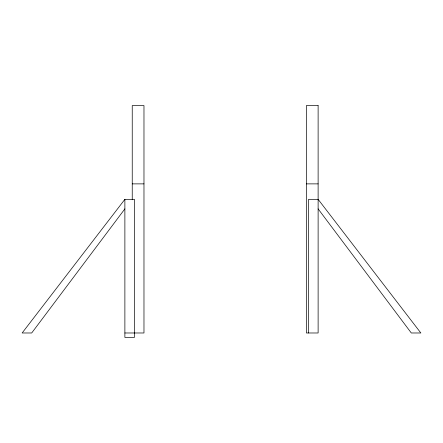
<?xml version="1.0" encoding="UTF-8"?>
<svg xmlns="http://www.w3.org/2000/svg" width="443" height="443" viewBox="0 0 443 443"><rect width="100%" height="100%" fill="white"/><g stroke="black" fill="none" stroke-linecap="round" stroke-linejoin="round"><path stroke-width="0.66" d="M124.882 208.874L31.697 332.981L22.15 332.981L124.882 199.328L134.428 199.328L134.428 337.422L124.882 337.422L124.882 199.328M132.236 183.878L143.975 183.878M306.373 183.878L318.118 183.878M124.882 332.981L143.975 332.981L143.975 105.578L132.236 105.578L132.236 199.754M318.118 208.874L411.303 332.981L420.85 332.981L318.118 199.328L308.572 199.328L308.572 332.981M318.118 105.578L306.373 105.578L306.373 332.981L318.118 332.981L318.118 105.578"/></g></svg>
